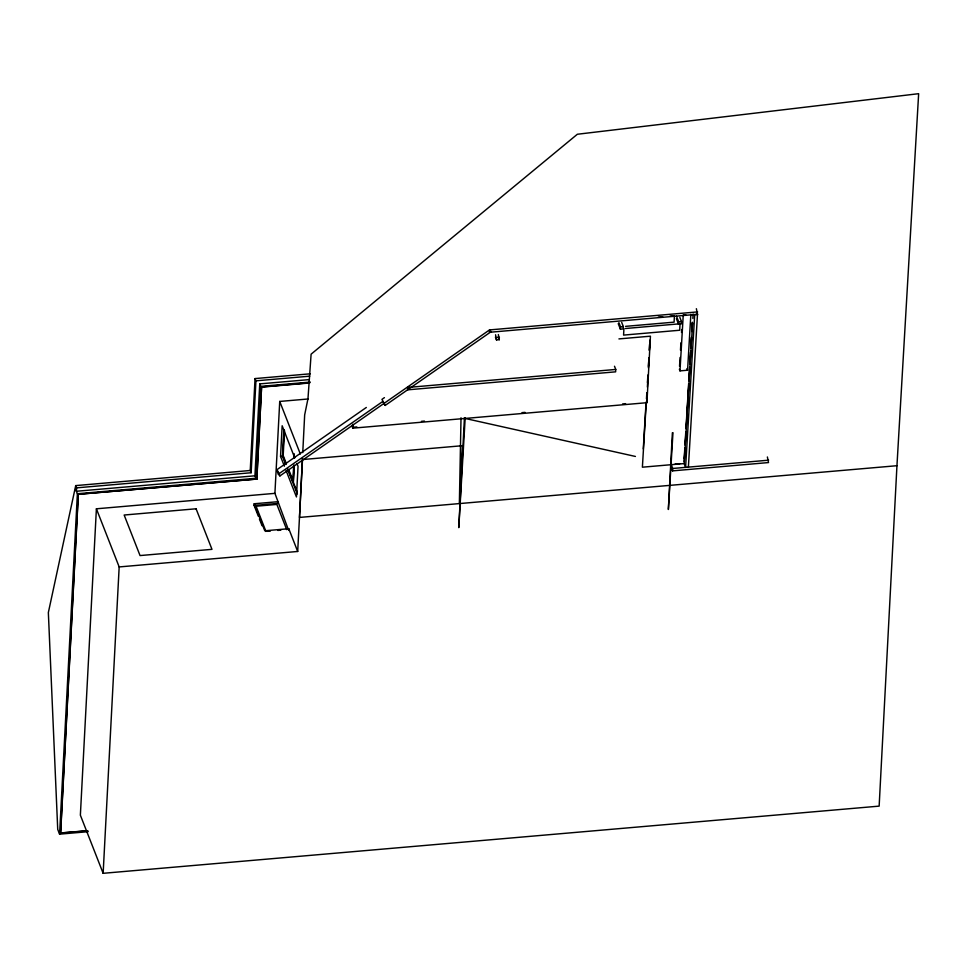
<?xml version="1.0" encoding="UTF-8"?>
<svg xmlns="http://www.w3.org/2000/svg" width="967" height="967" viewBox="0 0 967 967"><rect width="100%" height="100%" fill="white"/><g stroke="black" fill="none" stroke-linecap="round" stroke-linejoin="round"><path stroke-width="1.45" d="M461.017 417.768L459.361 503.589L462.359 445.714L302.502 459.555L297.691 551.468L119.171 566.928L96.398 508.799L274.918 493.351L288.154 529.07M302.453 458.648L299.48 517.43L896.953 465.707L918.65 93.69L577.347 134.256L311.108 354.176L307.977 398.682L304.665 414.928L302.756 452.616M88.178 831.68L59.591 834.158L57.73 829.432L48.35 612.558L75.716 485.603L250.235 470.494L251.13 472.742L76.598 487.852L75.716 485.603M76.598 487.852L76.417 491.26L254.937 475.8L255.917 478.278L77.384 493.738L75.535 489.012M59.591 834.158L77.384 493.738M87.695 830.883L60.546 832.998L78.254 494.282L256.871 479.052L78.254 494.282M60.631 833.228L78.339 494.5M96.398 508.799L80.37 815.181L103.143 873.31L879.148 806.127L896.953 465.707M103.143 873.31L119.171 566.928M250.235 470.494L255.046 378.58L310.371 373.794M251.13 472.742L255.929 380.829L255.046 378.58M254.937 475.8L259.748 383.887L309.331 379.596M258.358 516.281L254.116 505.463L254.2 503.759L278.182 501.68M255.917 478.278L260.715 386.365L259.748 383.887M256.775 478.822L261.586 386.909L309.549 382.763M256.871 479.052L261.586 386.909M274.918 493.351L279.729 401.438L308.11 398.984M284.383 466.191L280.551 456.412L282.159 425.77L294.754 457.935M285.833 464.619L282.545 456.231L283.923 429.977M284.141 429.662L282.763 456.001L285.507 463M284.503 430.472L283.186 455.542L286.425 463.809M288.686 530.424L288.782 528.719L264.801 530.798L254.2 503.759M293.666 465.574L292.904 480.321L288.577 469.309M294.053 458.201L294.282 453.777M294.101 465.018L293.182 482.593L288.251 469.998M294.234 466.191L293.388 482.352L297.099 491.816M618.928 338.909L650.428 336.178L646.947 402.695L352.713 428.176L352.52 424.682M352.713 428.176L352.919 424.223M464.438 417.708L458.781 527.644L465.2 417.635M498.343 334.522L499.31 339.683L496.506 339.925L495.551 334.763M615.749 369.442L615.628 371.836L407.578 389.846L407.699 387.453L615.749 369.442L614.492 366.239M621.696 322.41L623.328 326.568L623.195 328.949L620.403 329.191L620.524 326.81L618.892 322.652M623.92 328.635L623.582 335.102L679.692 330.243L680.031 323.776L625.407 328.514M647.068 393.001L646.947 402.695M647.382 387.102L647.999 375.305M648.386 367.943L648.93 357.621L648.398 366.408M649.316 350.187L649.619 344.24M672.379 432.72L668.366 509.5L672.972 432.672M679.849 317.369L681.469 321.54L681.348 323.921L678.556 324.163L678.677 321.781L676.501 316.233M672.597 470.869L672.718 468.475L671.038 464.196L670.917 466.59L672.597 470.869L768.511 462.564L767.375 456.968M697.618 311.906L489.568 329.916L489.447 332.297L697.497 314.287L696.361 308.691M643.285 448.906L646.041 402.828M646.294 401.788L642.39 467.194L684.213 463.568L692.59 322.966M646.464 398.815L646.826 392.868M647.443 382.509L647.878 375.184M649.365 350.308L649.969 340.082M679.535 366.312L680.055 357.488M680.478 350.127L680.913 342.777M681.517 332.467L681.687 329.529M690.849 314.311L687.573 370.228L679.982 370.881L683.246 314.964L685.784 314.746M684.189 458.503L684.817 448.023M685.083 443.527L685.796 431.548M686.062 427.051L686.775 415.073M687.041 410.588L687.755 398.609M688.033 394.113L688.649 383.633M689.012 377.638L689.628 367.158M689.991 361.175L690.523 352.181M690.885 346.198L691.417 337.217M691.864 329.723L692.312 322.241M684.165 461.706L684.962 448.241M685.144 445.243L685.941 431.79M686.123 428.792L688.794 383.923M688.975 380.925L689.773 367.46M689.954 364.474L690.764 351.009M690.934 348.023L691.562 337.543M691.913 331.56L692.457 322.591M692.856 318.481L693.134 313.985M688.383 467.182L697.485 314.456L696.651 312.232M384.419 397.642L381.953 399.359L385.204 405.415L491.103 331.681L489.532 329.916L279.922 475.921L278.351 474.156L276.671 469.877L366.336 407.458M278.351 474.156L382.763 401.474L385.204 405.415M658.261 317.079L662.673 316.705M670.022 316.064L674.434 315.677L674.096 322.144L625.564 326.35M697.485 314.456L694.693 314.698L685.591 467.436L684.334 464.1M496.639 337.531L499.431 337.29M620.524 326.81L623.328 326.568M678.677 321.781L681.469 321.54M255.929 380.829L309.754 376.175M260.715 386.365L310.298 382.074M261.67 387.138L309.633 382.98M352.387 427.317L356.883 426.93M421.431 421.334L424.44 421.08M522.011 412.631L525.021 412.365M622.591 403.928L625.601 403.662M280.551 456.412L282.545 456.231M675.184 463.967L679.789 463.677M672.718 468.475L768.632 460.183M254.116 505.463L278.097 503.384M267.436 531.33L270.409 531.064M277.831 530.424L280.805 530.17M60.546 832.998L87.61 830.653M464.45 418.3L635.416 456.448M276.671 469.877L278.242 471.642M696.651 312.148L697.497 314.287M676.38 318.614L678.556 324.163M618.227 323.643L620.403 329.191M498.223 336.903L499.31 339.683M495.418 337.145L496.506 339.925M279.729 401.438L300.338 454.019M296.954 463.519L298.041 466.324L296.446 496.953L286.027 470.385M287.477 468.826L297.34 493.992M278.653 472.718L279.922 475.921M288.782 528.719L297.691 551.468M286.74 529.662L276.852 504.423L256.074 506.225L265.961 531.451M259.41 518.977L262.057 525.734M686.957 368.596L687.573 370.228M679.366 369.261L679.982 370.881M196.083 508.787L124.151 515.024L140.046 555.566L211.978 549.341L196.083 508.787"/></g></svg>
